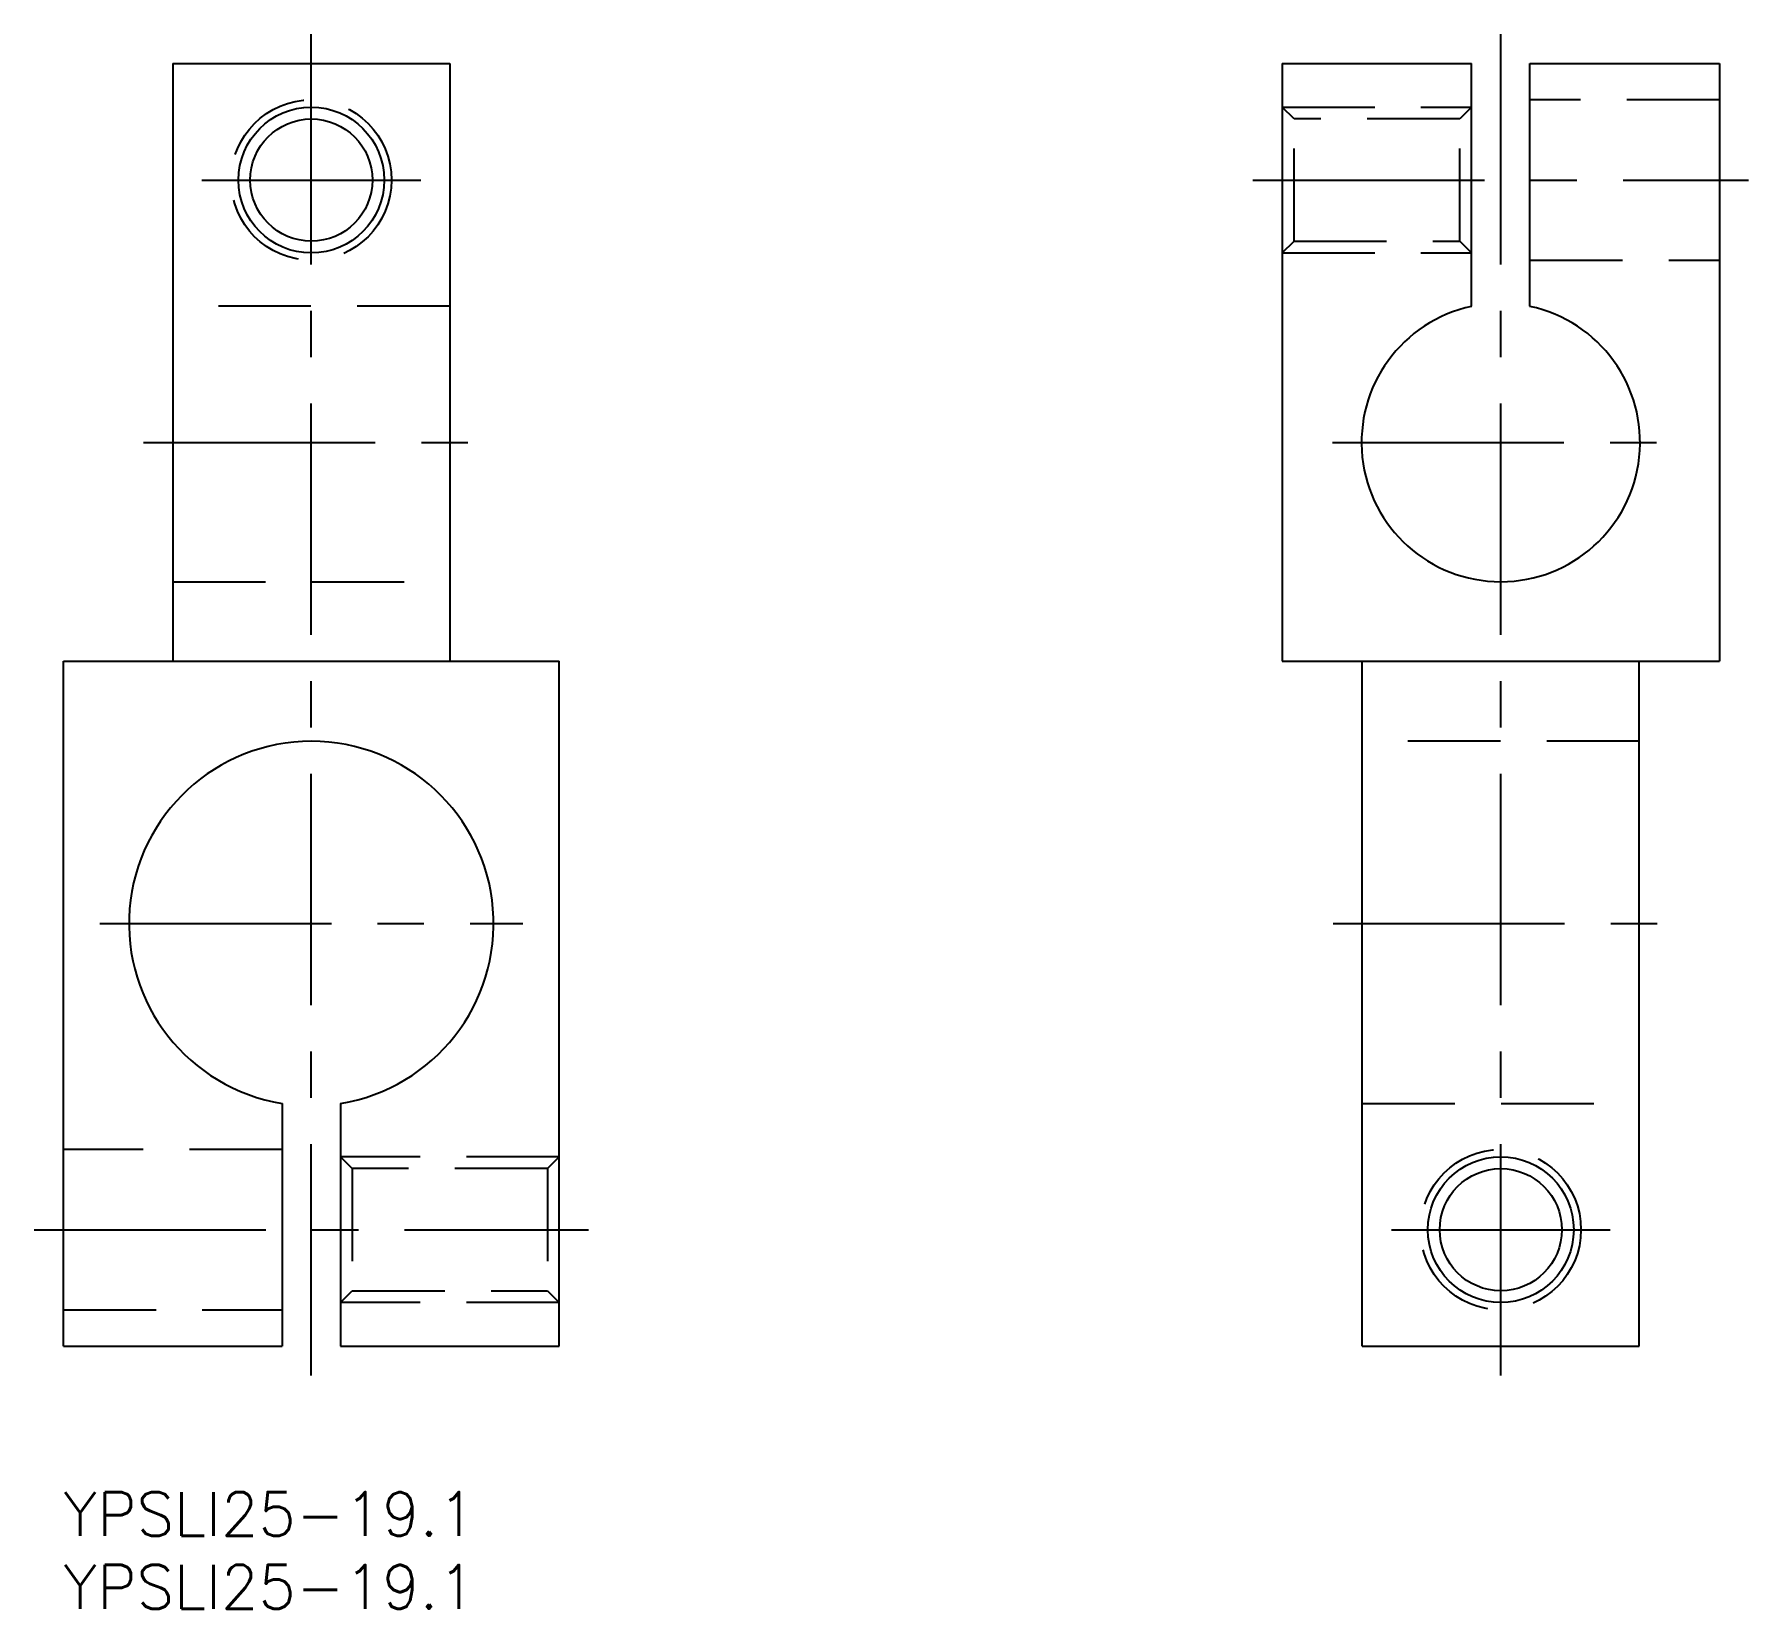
# Model space of a CAD drawing. Extents: x -2 to 116, y -8 to 100.
import ezdxf

# ---------------------------------------------------------------- set-up
doc = ezdxf.new("R2010")
doc.units = 0
doc.header["$LTSCALE"] = 0.5
doc.linetypes.add('CENTER', pattern=[50.8, 31.75, -6.35, 6.35, -6.35])
doc.linetypes.add('DASHED', pattern=[19.05, 12.7, -6.35])
for name, color, linetype in [('MSM_CENTER', 1, 'CENTER'), ('MSM_CONTINUOUS', 7, 'CONTINUOUS'), ('MSM_DASHED', 4, 'DASHED'), ('MSM_NARROW', 5, 'CONTINUOUS'), ('MSM_PART_NUMBER', 7, 'CONTINUOUS')]:
    doc.layers.add(name, color=color, linetype=linetype)
doc.styles.get("Standard").update_dxf_attribs({"font": 'txt.shx', "height": 3, "bigfont": 'bigfont.shx'})

# ---------------------------------------------------------------- blocks, each defined once
blk = doc.blocks.new('*U32')
at = {"layer": 'MSM_PART_NUMBER'}
blk.add_text('YPSLI25-19.1', height=3, dxfattribs=at).set_placement((0, -3))
blk = doc.blocks.new('*U33')
at = {"layer": 'MSM_PART_NUMBER'}
blk.add_text('YPSLI25-19.1', height=3, dxfattribs=at).set_placement((0, -8))

msp = doc.modelspace()

# ---------------------------------------------------------------- linework, layer by layer
at = {"layer": 'MSM_CENTER'}
for p, q in [((17, 8), (17, 100)), ((98.58, 8), (98.58, 100)), ((9.5, 90), (24.5, 90)), ((81.58, 90), (115.58, 90)), ((5.5, 72), (28.5, 72)), ((87.03, 72), (110.13, 72)), ((2.5, 39), (31.5, 39)), ((87.08, 39), (110.08, 39)), ((-2, 18), (36, 18)), ((91.08, 18), (106.08, 18))]:
    msp.add_line(p, q, dxfattribs=at)
at = {"layer": 'MSM_CONTINUOUS'}
for p, q in [((7.5, 98), (26.5, 98)), ((7.5, 98), (7.5, 57)), ((26.5, 98), (26.5, 57)), ((83.58, 98), (83.58, 57)), ((83.58, 98), (96.58, 98)), ((96.58, 81.34), (96.58, 98)), ((100.58, 98), (113.58, 98)), ((100.58, 81.34), (100.58, 98)), ((113.58, 98), (113.58, 57)), ((0, 57), (34, 57)), ((0, 10), (0, 57)), ((34, 10), (34, 57)), ((83.58, 57), (113.58, 57)), ((89.08, 10), (89.08, 57)), ((108.08, 10), (108.08, 57)), ((15, 26.66), (15, 10)), ((19, 26.66), (19, 10)), ((0, 10), (15, 10)), ((19, 10), (34, 10)), ((89.08, 10), (108.08, 10))]:
    msp.add_line(p, q, dxfattribs=at)
for centre in [(17, 90), (98.58, 18)]:
    msp.add_circle(centre, 4.19, dxfattribs=at)
for centre, radius, start, end in [((98.58, 72), 9.55, 102.0886, 77.9114), ((17, 39), 12.5, 279.2069, 260.7931)]:
    msp.add_arc(centre, radius, start, end, dxfattribs=at)
at = {"layer": 'MSM_DASHED'}
for p, q in [((113.58, 95.5), (100.58, 95.5)), ((84.4, 94.19), (83.58, 95)), ((83.58, 95), (96.58, 95)), ((95.77, 94.19), (84.4, 94.19)), ((84.4, 85.81), (84.4, 94.19)), ((96.58, 95), (95.77, 94.19)), ((95.77, 85.81), (95.77, 94.19)), ((83.58, 85), (84.4, 85.81)), ((83.58, 85), (96.58, 85)), ((84.4, 85.81), (95.77, 85.81)), ((95.77, 85.81), (96.58, 85)), ((100.58, 84.5), (113.58, 84.5)), ((26.5, 81.34), (7.5, 81.34)), ((7.5, 62.45), (26.5, 62.45)), ((108.08, 51.5), (89.08, 51.5)), ((89.08, 26.66), (108.08, 26.66)), ((15, 23.5), (0, 23.5)), ((19.81, 22.19), (19, 23)), ((34, 23), (19, 23)), ((34, 23), (33.19, 22.19)), ((33.19, 22.19), (19.81, 22.19)), ((19.81, 22.19), (19.81, 13.81)), ((33.19, 22.19), (33.19, 13.81)), ((19, 13), (19.81, 13.81)), ((34, 13), (19, 13)), ((19.81, 13.81), (33.19, 13.81)), ((33.19, 13.81), (34, 13)), ((0, 12.5), (15, 12.5))]:
    msp.add_line(p, q, dxfattribs=at)
for centre in [(17, 90), (98.58, 18)]:
    msp.add_circle(centre, 5.5, dxfattribs=at)
at = {"layer": 'MSM_NARROW'}
for centre in [(17, 90), (98.58, 18)]:
    msp.add_circle(centre, 5, dxfattribs=at)

# ---------------------------------------------------------------- block references
at = {"layer": 'MSM_CONTINUOUS'}
for name in ['*U32', '*U33']:
    msp.add_blockref(name, (0, 0), dxfattribs=at)

doc.saveas('drawing.dxf')
